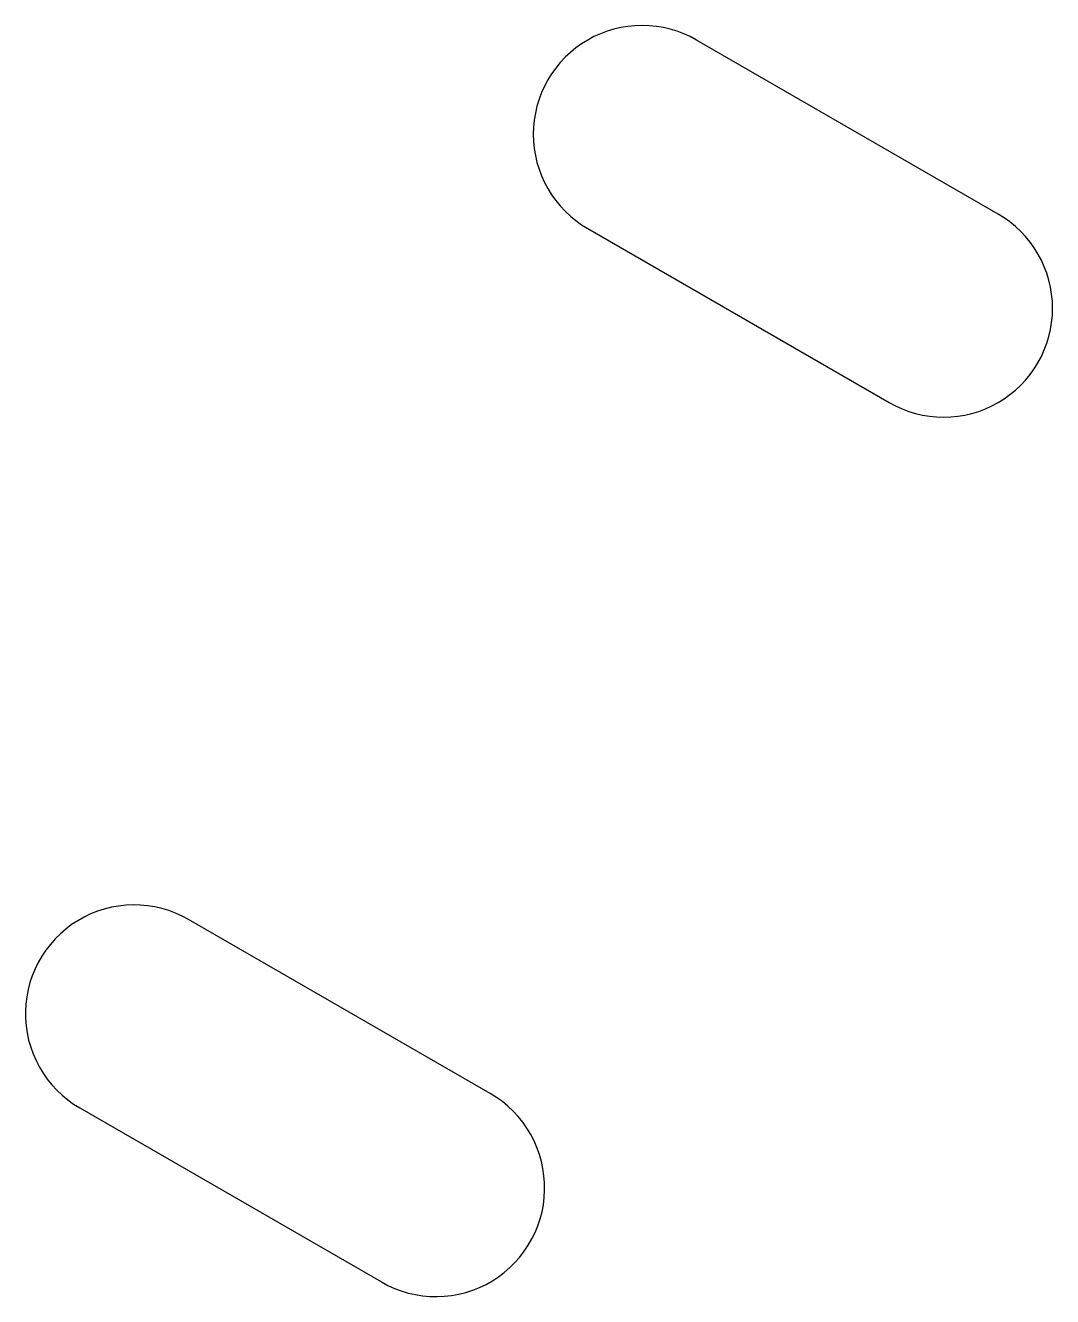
# Model space of a CAD drawing. Extents: x -22.3 to 21.7, y -13.4 to 13.4.
# Drawn here: x -15.2676 to -14.989, y -0.4255 to -0.0806 of the extents above; entities that cross this region are included whole.
import ezdxf

# ---------------------------------------------------------------- set-up
doc = ezdxf.new("R2010")
doc.units = 0
doc.header["$MEASUREMENT"] = 0
doc.layers.get('0').update_dxf_attribs({"linetype": 'CONTINUOUS'})

msp = doc.modelspace()

# ---------------------------------------------------------------- linework, layer by layer
for p, q in [((-15.10981, -0.08212), (-15.11162, -0.0828)), ((-15.10796, -0.08156), (-15.10981, -0.08212)), ((-15.10608, -0.08112), (-15.10796, -0.08156)), ((-15.10417, -0.08081), (-15.10608, -0.08112)), ((-15.10225, -0.08062), (-15.10417, -0.08081)), ((-15.10032, -0.08055), (-15.10225, -0.08062)), ((-15.09838, -0.08062), (-15.10032, -0.08055)), ((-15.09646, -0.08081), (-15.09838, -0.08062)), ((-15.09456, -0.08112), (-15.09646, -0.08081)), ((-15.09267, -0.08156), (-15.09456, -0.08112)), ((-15.09082, -0.08212), (-15.09267, -0.08156)), ((-15.08902, -0.0828), (-15.09082, -0.08212)), ((-15.11672, -0.08553), (-15.11829, -0.08666)), ((-15.11508, -0.08451), (-15.11672, -0.08553)), ((-15.11338, -0.0836), (-15.11508, -0.08451)), ((-15.11162, -0.0828), (-15.11338, -0.0836)), ((-15.08726, -0.0836), (-15.08902, -0.0828)), ((-15.08555, -0.08451), (-15.08726, -0.0836)), ((-15.00372, -0.13175), (-15.08555, -0.08451)), ((-15.1212, -0.0892), (-15.12252, -0.09061)), ((-15.11978, -0.08788), (-15.1212, -0.0892)), ((-15.11829, -0.08666), (-15.11978, -0.08788)), ((-15.12374, -0.09211), (-15.12487, -0.09368)), ((-15.12252, -0.09061), (-15.12374, -0.09211)), ((-15.12589, -0.09532), (-15.1268, -0.09702)), ((-15.12487, -0.09368), (-15.12589, -0.09532)), ((-15.1276, -0.09878), (-15.12828, -0.10059)), ((-15.1268, -0.09702), (-15.1276, -0.09878)), ((-15.12884, -0.10244), (-15.12928, -0.10432)), ((-15.12828, -0.10059), (-15.12884, -0.10244)), ((-15.12959, -0.10623), (-15.12978, -0.10815)), ((-15.12928, -0.10432), (-15.12959, -0.10623)), ((-15.12978, -0.10815), (-15.12984, -0.11008)), ((-15.12984, -0.11008), (-15.12978, -0.11201)), ((-15.12978, -0.11201), (-15.12959, -0.11393)), ((-15.12959, -0.11393), (-15.12928, -0.11584)), ((-15.12928, -0.11584), (-15.12884, -0.11772)), ((-15.12884, -0.11772), (-15.12828, -0.11957)), ((-15.12828, -0.11957), (-15.1276, -0.12138)), ((-15.1276, -0.12138), (-15.1268, -0.12314)), ((-15.1268, -0.12314), (-15.12589, -0.12484)), ((-15.12589, -0.12484), (-15.12487, -0.12649)), ((-15.12487, -0.12649), (-15.12374, -0.12806)), ((-15.12374, -0.12806), (-15.12252, -0.12955)), ((-15.12252, -0.12955), (-15.1212, -0.13096)), ((-15.1212, -0.13096), (-15.11978, -0.13228)), ((-15.11978, -0.13228), (-15.11829, -0.13351)), ((-15.11829, -0.13351), (-15.11672, -0.13463)), ((-15.00208, -0.13277), (-15.00372, -0.13175)), ((-15.00051, -0.1339), (-15.00208, -0.13277)), ((-14.99902, -0.13512), (-15.00051, -0.1339)), ((-15.11672, -0.13463), (-15.11508, -0.13565)), ((-15.11508, -0.13565), (-15.03325, -0.1829)), ((-14.99761, -0.13645), (-14.99902, -0.13512)), ((-14.99629, -0.13786), (-14.99761, -0.13645)), ((-14.99506, -0.13935), (-14.99629, -0.13786)), ((-14.99394, -0.14092), (-14.99506, -0.13935)), ((-14.99292, -0.14256), (-14.99394, -0.14092)), ((-14.992, -0.14427), (-14.99292, -0.14256)), ((-14.99121, -0.14603), (-14.992, -0.14427)), ((-14.99053, -0.14783), (-14.99121, -0.14603)), ((-14.98997, -0.14968), (-14.99053, -0.14783)), ((-14.98953, -0.15156), (-14.98997, -0.14968)), ((-14.98921, -0.15347), (-14.98953, -0.15156)), ((-14.98902, -0.15539), (-14.98921, -0.15347)), ((-14.98896, -0.15732), (-14.98902, -0.15539)), ((-14.98902, -0.15926), (-14.98896, -0.15732)), ((-14.98953, -0.16309), (-14.98921, -0.16118)), ((-14.98921, -0.16118), (-14.98902, -0.15926)), ((-14.99053, -0.16682), (-14.98997, -0.16497)), ((-14.98997, -0.16497), (-14.98953, -0.16309)), ((-14.992, -0.17038), (-14.99121, -0.16862)), ((-14.99121, -0.16862), (-14.99053, -0.16682)), ((-14.99394, -0.17373), (-14.99292, -0.17209)), ((-14.99292, -0.17209), (-14.992, -0.17038)), ((-14.99629, -0.17679), (-14.99506, -0.1753)), ((-14.99506, -0.1753), (-14.99394, -0.17373)), ((-14.99902, -0.17952), (-14.99761, -0.1782)), ((-14.99761, -0.1782), (-14.99629, -0.17679)), ((-15.00372, -0.1829), (-15.00208, -0.18188)), ((-15.00208, -0.18188), (-15.00051, -0.18075)), ((-15.00051, -0.18075), (-14.99902, -0.17952)), ((-15.03325, -0.1829), (-15.03155, -0.18381)), ((-15.03155, -0.18381), (-15.02979, -0.1846)), ((-15.02979, -0.1846), (-15.02798, -0.18529)), ((-15.02798, -0.18529), (-15.02613, -0.18585)), ((-15.02613, -0.18585), (-15.02425, -0.18629)), ((-15.01273, -0.18629), (-15.01084, -0.18585)), ((-15.01084, -0.18585), (-15.009, -0.18529)), ((-15.009, -0.18529), (-15.00719, -0.1846)), ((-15.00719, -0.1846), (-15.00543, -0.18381)), ((-15.00543, -0.18381), (-15.00372, -0.1829)), ((-15.02425, -0.18629), (-15.02234, -0.1866)), ((-15.02234, -0.1866), (-15.02042, -0.18679)), ((-15.02042, -0.18679), (-15.01849, -0.18685)), ((-15.01849, -0.18685), (-15.01656, -0.18679)), ((-15.01656, -0.18679), (-15.01463, -0.1866)), ((-15.01463, -0.1866), (-15.01273, -0.18629)), ((-15.24623, -0.32036), (-15.24811, -0.32097)), ((-15.24431, -0.31988), (-15.24623, -0.32036)), ((-15.24237, -0.31953), (-15.24431, -0.31988)), ((-15.24041, -0.31931), (-15.24237, -0.31953)), ((-15.23844, -0.31922), (-15.24041, -0.31931)), ((-15.23647, -0.31927), (-15.23844, -0.31922)), ((-15.2345, -0.31944), (-15.23647, -0.31927)), ((-15.23255, -0.31975), (-15.2345, -0.31944)), ((-15.23063, -0.32019), (-15.23255, -0.31975)), ((-15.22874, -0.32075), (-15.23063, -0.32019)), ((-15.22689, -0.32144), (-15.22874, -0.32075)), ((-15.25344, -0.32351), (-15.25509, -0.32459)), ((-15.25172, -0.32255), (-15.25344, -0.32351)), ((-15.24994, -0.32169), (-15.25172, -0.32255)), ((-15.24811, -0.32097), (-15.24994, -0.32169)), ((-15.22509, -0.32225), (-15.22689, -0.32144)), ((-15.22335, -0.32318), (-15.22509, -0.32225)), ((-15.14152, -0.37042), (-15.22335, -0.32318)), ((-15.25816, -0.32707), (-15.25956, -0.32846)), ((-15.25667, -0.32578), (-15.25816, -0.32707)), ((-15.25509, -0.32459), (-15.25667, -0.32578)), ((-15.26087, -0.32994), (-15.26208, -0.3315)), ((-15.25956, -0.32846), (-15.26087, -0.32994)), ((-15.26318, -0.33314), (-15.26416, -0.33485)), ((-15.26208, -0.3315), (-15.26318, -0.33314)), ((-15.26503, -0.33662), (-15.26578, -0.33844)), ((-15.26416, -0.33485), (-15.26503, -0.33662)), ((-15.26641, -0.34032), (-15.26691, -0.34222)), ((-15.26578, -0.33844), (-15.26641, -0.34032)), ((-15.26728, -0.34416), (-15.26752, -0.34612)), ((-15.26691, -0.34222), (-15.26728, -0.34416)), ((-15.26752, -0.34612), (-15.26763, -0.34809)), ((-15.26763, -0.34809), (-15.26761, -0.35006)), ((-15.26761, -0.35006), (-15.26746, -0.35203)), ((-15.26746, -0.35203), (-15.26717, -0.35398)), ((-15.26717, -0.35398), (-15.26676, -0.35591)), ((-15.26676, -0.35591), (-15.26621, -0.35781)), ((-15.26621, -0.35781), (-15.26555, -0.35967)), ((-15.26555, -0.35967), (-15.26476, -0.36148)), ((-15.26476, -0.36148), (-15.26385, -0.36323)), ((-15.26385, -0.36323), (-15.26282, -0.36491)), ((-15.26282, -0.36491), (-15.26169, -0.36653)), ((-15.26169, -0.36653), (-15.26045, -0.36806)), ((-15.26045, -0.36806), (-15.25911, -0.36951)), ((-15.25911, -0.36951), (-15.25767, -0.37087)), ((-15.25767, -0.37087), (-15.25615, -0.37212)), ((-15.25615, -0.37212), (-15.25455, -0.37328)), ((-15.13984, -0.37146), (-15.14152, -0.37042)), ((-15.13824, -0.37262), (-15.13984, -0.37146)), ((-15.25455, -0.37328), (-15.25287, -0.37432)), ((-15.25287, -0.37432), (-15.17105, -0.42156)), ((-15.13672, -0.37387), (-15.13824, -0.37262)), ((-15.13529, -0.37523), (-15.13672, -0.37387)), ((-15.13395, -0.37668), (-15.13529, -0.37523)), ((-15.13271, -0.37821), (-15.13395, -0.37668)), ((-15.13157, -0.37983), (-15.13271, -0.37821)), ((-15.13055, -0.38152), (-15.13157, -0.37983)), ((-15.12964, -0.38327), (-15.13055, -0.38152)), ((-15.12885, -0.38507), (-15.12964, -0.38327)), ((-15.12818, -0.38693), (-15.12885, -0.38507)), ((-15.12764, -0.38883), (-15.12818, -0.38693)), ((-15.12722, -0.39076), (-15.12764, -0.38883)), ((-15.12694, -0.39271), (-15.12722, -0.39076)), ((-15.12678, -0.39468), (-15.12694, -0.39271)), ((-15.12687, -0.39862), (-15.12676, -0.39665)), ((-15.12676, -0.39665), (-15.12678, -0.39468)), ((-15.12711, -0.40058), (-15.12687, -0.39862)), ((-15.12798, -0.40443), (-15.12748, -0.40252)), ((-15.12748, -0.40252), (-15.12711, -0.40058)), ((-15.12936, -0.40812), (-15.12861, -0.4063)), ((-15.12861, -0.4063), (-15.12798, -0.40443)), ((-15.13122, -0.4116), (-15.13023, -0.40989)), ((-15.13023, -0.40989), (-15.12936, -0.40812)), ((-15.13352, -0.4148), (-15.13232, -0.41324)), ((-15.13232, -0.41324), (-15.13122, -0.4116)), ((-15.13623, -0.41767), (-15.13483, -0.41628)), ((-15.13483, -0.41628), (-15.13352, -0.4148)), ((-15.14095, -0.42123), (-15.1393, -0.42015)), ((-15.1393, -0.42015), (-15.13773, -0.41896)), ((-15.13773, -0.41896), (-15.13623, -0.41767)), ((-15.17105, -0.42156), (-15.1693, -0.42249)), ((-15.1693, -0.42249), (-15.16751, -0.4233)), ((-15.16751, -0.4233), (-15.16566, -0.42399)), ((-15.16566, -0.42399), (-15.16377, -0.42456)), ((-15.14816, -0.42438), (-15.14629, -0.42378)), ((-15.14629, -0.42378), (-15.14445, -0.42305)), ((-15.14445, -0.42305), (-15.14267, -0.4222)), ((-15.14267, -0.4222), (-15.14095, -0.42123)), ((-15.16377, -0.42456), (-15.16184, -0.42499)), ((-15.16184, -0.42499), (-15.15989, -0.4253)), ((-15.15989, -0.4253), (-15.15793, -0.42548)), ((-15.15793, -0.42548), (-15.15595, -0.42552)), ((-15.15595, -0.42552), (-15.15398, -0.42543)), ((-15.15398, -0.42543), (-15.15202, -0.42521)), ((-15.15202, -0.42521), (-15.15008, -0.42486)), ((-15.15008, -0.42486), (-15.14816, -0.42438))]:
    msp.add_line(p, q)

doc.saveas('drawing.dxf')
